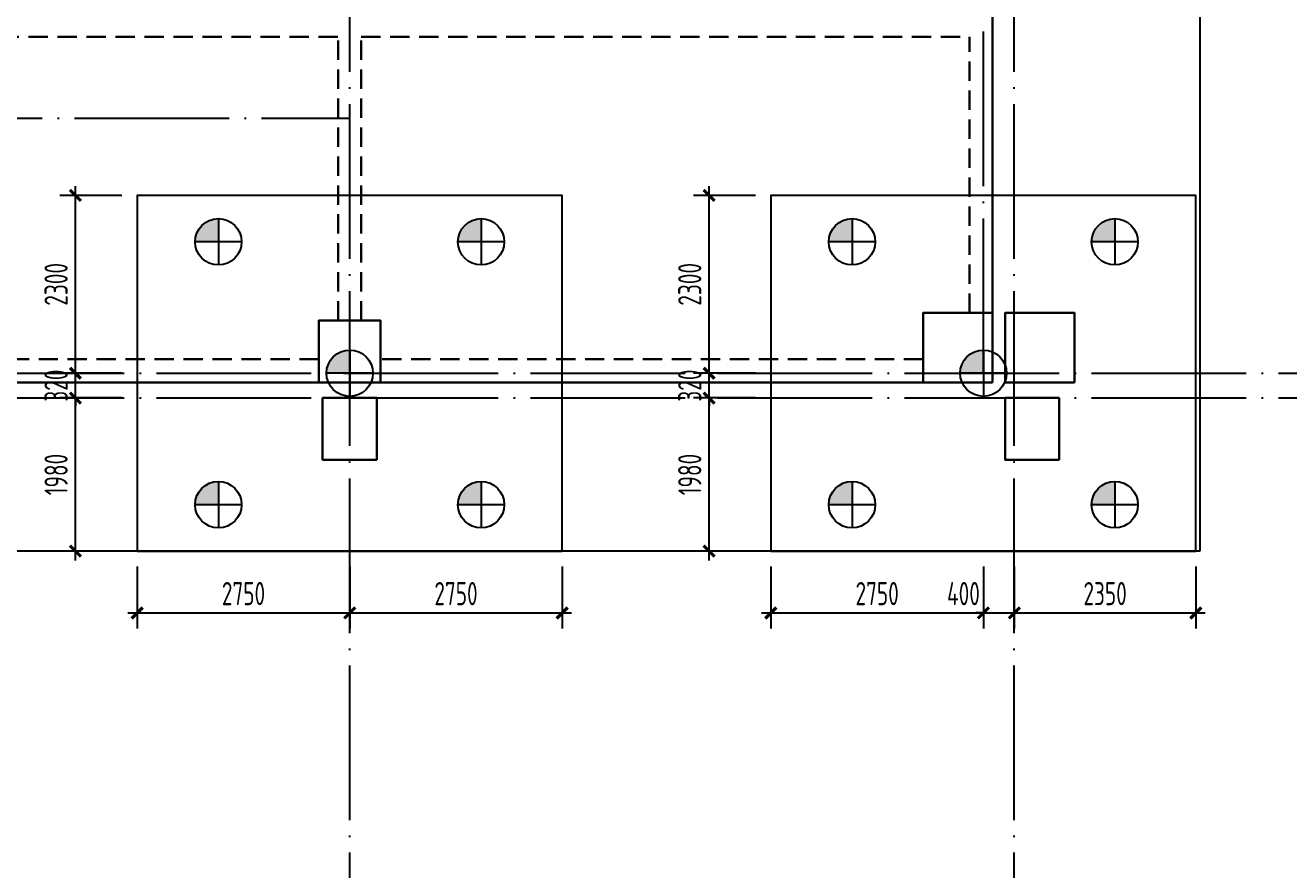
# Model space of a CAD drawing. Extents: x 2430613 to 2739493, y -1540945 to -971137.
# Drawn here: x 2511625 to 2527975, y -1296376 to -1285455 of the extents above; entities that cross this region are included whole.
import ezdxf

# ---------------------------------------------------------------- set-up
doc = ezdxf.new("R2010")
doc.units = 0
doc.header["$LTSCALE"] = 1000
doc.header["$MEASUREMENT"] = 0
doc.header["$PDMODE"] = 3
doc.header["$PDSIZE"] = 50
doc.linetypes.add('DOTE', pattern=[2.42, 2, -0.2, 0.02, -0.2])
doc.linetypes.add('HIDDEN', pattern=[0.375, 0.25, -0.125])
doc.layers.get('0').update_dxf_attribs({"linetype": 'CONTINUOUS'})
doc.layers.get('DEFPOINTS').update_dxf_attribs({"linetype": 'CONTINUOUS'})
for name, color, linetype, lineweight in [('0S-墙-不可见', 30, 'HIDDEN', 30), ('0S-墙-线', 30, 'CONTINUOUS', 30), ('0S-柱-线', 50, 'CONTINUOUS', 30)]:
    doc.layers.add(name, color=color, linetype=linetype, lineweight=lineweight)
for name, color, linetype in [('600直径桩', 4, 'CONTINUOUS'), ('COLU_DIM', 3, 'CONTINUOUS'), ('DOTE', 1, 'DOTE'), ('S1-SLAB-Finstructions', 255, 'CONTINUOUS'), ('承台', 2, 'CONTINUOUS')]:
    doc.layers.add(name, color=color, linetype=linetype)
doc.styles.add('TSSD_Dimension', font='Tssdeng.shx', dxfattribs={"width": 0.7, "bigfont": 'hztxt.shx'})
doc.dimstyles.new('TSSD_100_100', dxfattribs={"dimtxt": 300, "dimasz": 100, "dimexe": 200, "dimexo": 200, "dimgap": 100, "dimtad": 1, "dimdec": 0, "dimzin": 0, "dimdsep": 46, "dimtxsty": 'TSSD_Dimension', "dimblk": 'ARCHTICK', "dimcen": 0, "dimdle": 120, "dimclrt": 7, "dimazin": 0, "dimtfac": 1, "dimtdec": 0, "dimtix": 1, "dimtmove": 2, "dimatfit": 0, "dimldrblk": 'ARCHTICK', "dimfxl": 1, "dimtolj": 1, "dimtzin": 0, "dimarcsym": 0})

# ---------------------------------------------------------------- blocks, each defined once
blk = doc.blocks.new('_ArchTick')
at = {"color": 0, "linetype": 'ByBlock', "const_width": 0.4}
blk.add_lwpolyline([(-0.71, -0.71), (0.71, 0.71)], dxfattribs=at)
blk = doc.blocks.new('*D2054')
at = {"layer": 'COLU_DIM', "color": 0, "lineweight": -2, "transparency": 16777216}
for p, q in [((2513074, -1292455), (2513074, -1293255)), ((2515824, -1292455), (2515824, -1293255)), ((2512954, -1293055), (2515944, -1293055))]:
    blk.add_line(p, q, dxfattribs=at)
at = {"layer": 'DEFPOINTS', "color": 0, "transparency": 16777216}
for p in [(2513074, -1292255), (2515824, -1292255), (2515824, -1293055)]:
    blk.add_point(p, dxfattribs=at)
at = {"layer": 'COLU_DIM', "color": 0, "lineweight": -2, "transparency": 16777216, "xscale": 100, "yscale": 100, "zscale": 100, "rotation": 180}
blk.add_blockref('_ArchTick', (2513074, -1293055), dxfattribs=at)
at = {"layer": 'COLU_DIM', "color": 0, "lineweight": -2, "transparency": 16777216, "xscale": 100, "yscale": 100, "zscale": 100}
blk.add_blockref('_ArchTick', (2515824, -1293055), dxfattribs=at)
at = {"layer": 'COLU_DIM', "color": 7, "transparency": 16777216, "insert": (2514449, -1292805), "char_height": 300, "attachment_point": 5, "style": 'TSSD_Dimension'}
blk.add_mtext('\\A1;2750', dxfattribs=at)
blk = doc.blocks.new('*D2055')
at = {"layer": 'COLU_DIM', "color": 0, "lineweight": -2, "transparency": 16777216}
for p, q in [((2515824, -1292455), (2515824, -1293255)), ((2518574, -1292455), (2518574, -1293255)), ((2515704, -1293055), (2518694, -1293055))]:
    blk.add_line(p, q, dxfattribs=at)
at = {"layer": 'DEFPOINTS', "color": 0, "transparency": 16777216}
for p in [(2515824, -1292255), (2518574, -1292255), (2518574, -1293055)]:
    blk.add_point(p, dxfattribs=at)
at = {"layer": 'COLU_DIM', "color": 0, "lineweight": -2, "transparency": 16777216, "xscale": 100, "yscale": 100, "zscale": 100, "rotation": 180}
blk.add_blockref('_ArchTick', (2515824, -1293055), dxfattribs=at)
at = {"layer": 'COLU_DIM', "color": 0, "lineweight": -2, "transparency": 16777216, "xscale": 100, "yscale": 100, "zscale": 100}
blk.add_blockref('_ArchTick', (2518574, -1293055), dxfattribs=at)
at = {"layer": 'COLU_DIM', "color": 7, "transparency": 16777216, "insert": (2517199, -1292805), "char_height": 300, "attachment_point": 5, "style": 'TSSD_Dimension'}
blk.add_mtext('\\A1;2750', dxfattribs=at)
blk = doc.blocks.new('*D2056')
at = {"layer": 'COLU_DIM', "color": 0, "lineweight": -2, "transparency": 16777216}
for p, q in [((2512274, -1292375), (2512274, -1290155)), ((2512874, -1290275), (2512074, -1290275)), ((2512874, -1292255), (2512074, -1292255))]:
    blk.add_line(p, q, dxfattribs=at)
at = {"layer": 'DEFPOINTS', "color": 0, "transparency": 16777216}
for p in [(2512274, -1290275), (2513074, -1290275), (2513074, -1292255)]:
    blk.add_point(p, dxfattribs=at)
at = {"layer": 'COLU_DIM', "color": 0, "lineweight": -2, "transparency": 16777216, "xscale": 100, "yscale": 100, "zscale": 100}
for p, rotation in [((2512274, -1290275), 90), ((2512274, -1292255), 270)]:
    blk.add_blockref('_ArchTick', p, dxfattribs=dict(at, rotation=rotation))
at = {"layer": 'COLU_DIM', "color": 7, "transparency": 16777216, "insert": (2512024, -1291265), "char_height": 300, "attachment_point": 5, "rotation": 90, "style": 'TSSD_Dimension'}
blk.add_mtext('\\A1;1980', dxfattribs=at)
blk = doc.blocks.new('*D2057')
at = {"layer": 'COLU_DIM', "color": 0, "lineweight": -2, "transparency": 16777216}
for p, q in [((2512874, -1289955), (2512074, -1289955)), ((2512274, -1289955), (2512274, -1289855)), ((2512274, -1290275), (2512274, -1289955)), ((2512874, -1290275), (2512074, -1290275)), ((2512274, -1290275), (2512274, -1290375))]:
    blk.add_line(p, q, dxfattribs=at)
at = {"layer": 'DEFPOINTS', "color": 0, "transparency": 16777216}
for p in [(2512274, -1289955), (2513074, -1289955), (2513074, -1290275)]:
    blk.add_point(p, dxfattribs=at)
at = {"layer": 'COLU_DIM', "color": 0, "lineweight": -2, "transparency": 16777216, "xscale": 100, "yscale": 100, "zscale": 100}
for p, rotation in [((2512274, -1289955), 270), ((2512274, -1290275), 90)]:
    blk.add_blockref('_ArchTick', p, dxfattribs=dict(at, rotation=rotation))
at = {"layer": 'COLU_DIM', "color": 7, "transparency": 16777216, "insert": (2512024, -1290115), "char_height": 300, "attachment_point": 5, "rotation": 90, "style": 'TSSD_Dimension'}
blk.add_mtext('\\A1;320', dxfattribs=at)
blk = doc.blocks.new('*D2058')
at = {"layer": 'COLU_DIM', "color": 0, "lineweight": -2, "transparency": 16777216}
for p, q in [((2512274, -1290075), (2512274, -1287535)), ((2512874, -1287655), (2512074, -1287655)), ((2512874, -1289955), (2512074, -1289955))]:
    blk.add_line(p, q, dxfattribs=at)
at = {"layer": 'DEFPOINTS', "color": 0, "transparency": 16777216}
for p in [(2512274, -1287655), (2513074, -1287655), (2513074, -1289955)]:
    blk.add_point(p, dxfattribs=at)
at = {"layer": 'COLU_DIM', "color": 0, "lineweight": -2, "transparency": 16777216, "xscale": 100, "yscale": 100, "zscale": 100}
for p, rotation in [((2512274, -1287655), 90), ((2512274, -1289955), 270)]:
    blk.add_blockref('_ArchTick', p, dxfattribs=dict(at, rotation=rotation))
at = {"layer": 'COLU_DIM', "color": 7, "transparency": 16777216, "insert": (2512024, -1288805), "char_height": 300, "attachment_point": 5, "rotation": 90, "style": 'TSSD_Dimension'}
blk.add_mtext('\\A1;2300', dxfattribs=at)
blk = doc.blocks.new('*D2059')
at = {"layer": 'COLU_DIM', "color": 0, "lineweight": -2, "transparency": 16777216}
for p, q in [((2521274, -1292455), (2521274, -1293255)), ((2524024, -1292455), (2524024, -1293255)), ((2521154, -1293055), (2524144, -1293055))]:
    blk.add_line(p, q, dxfattribs=at)
at = {"layer": 'DEFPOINTS', "color": 0, "transparency": 16777216}
for p in [(2521274, -1292255), (2524024, -1292255), (2524024, -1293055)]:
    blk.add_point(p, dxfattribs=at)
at = {"layer": 'COLU_DIM', "color": 0, "lineweight": -2, "transparency": 16777216, "xscale": 100, "yscale": 100, "zscale": 100, "rotation": 180}
blk.add_blockref('_ArchTick', (2521274, -1293055), dxfattribs=at)
at = {"layer": 'COLU_DIM', "color": 0, "lineweight": -2, "transparency": 16777216, "xscale": 100, "yscale": 100, "zscale": 100}
blk.add_blockref('_ArchTick', (2524024, -1293055), dxfattribs=at)
at = {"layer": 'COLU_DIM', "color": 7, "transparency": 16777216, "insert": (2522649, -1292805), "char_height": 300, "attachment_point": 5, "style": 'TSSD_Dimension'}
blk.add_mtext('\\A1;2750', dxfattribs=at)
blk = doc.blocks.new('*D2060')
at = {"layer": 'COLU_DIM', "color": 0, "lineweight": -2, "transparency": 16777216}
for p, q in [((2524024, -1292455), (2524024, -1293255)), ((2524424, -1292455), (2524424, -1293255)), ((2524024, -1293055), (2523924, -1293055)), ((2524024, -1293055), (2524424, -1293055)), ((2524424, -1293055), (2524524, -1293055))]:
    blk.add_line(p, q, dxfattribs=at)
at = {"layer": 'DEFPOINTS', "color": 0, "transparency": 16777216}
for p in [(2524024, -1292255), (2524424, -1292255), (2524424, -1293055)]:
    blk.add_point(p, dxfattribs=at)
at = {"layer": 'COLU_DIM', "color": 0, "lineweight": -2, "transparency": 16777216, "xscale": 100, "yscale": 100, "zscale": 100}
blk.add_blockref('_ArchTick', (2524024, -1293055), dxfattribs=at)
at = {"layer": 'COLU_DIM', "color": 0, "lineweight": -2, "transparency": 16777216, "xscale": 100, "yscale": 100, "zscale": 100, "rotation": 180}
blk.add_blockref('_ArchTick', (2524424, -1293055), dxfattribs=at)
at = {"layer": 'COLU_DIM', "color": 7, "transparency": 16777216, "insert": (2523766, -1292805), "char_height": 300, "attachment_point": 5, "style": 'TSSD_Dimension'}
blk.add_mtext('\\A1;400', dxfattribs=at)
blk = doc.blocks.new('*D2061')
at = {"layer": 'COLU_DIM', "color": 0, "lineweight": -2, "transparency": 16777216}
for p, q in [((2524424, -1292455), (2524424, -1293255)), ((2526774, -1292455), (2526774, -1293255)), ((2524304, -1293055), (2526894, -1293055))]:
    blk.add_line(p, q, dxfattribs=at)
at = {"layer": 'DEFPOINTS', "color": 0, "transparency": 16777216}
for p in [(2524424, -1292255), (2526774, -1292255), (2526774, -1293055)]:
    blk.add_point(p, dxfattribs=at)
at = {"layer": 'COLU_DIM', "color": 0, "lineweight": -2, "transparency": 16777216, "xscale": 100, "yscale": 100, "zscale": 100, "rotation": 180}
blk.add_blockref('_ArchTick', (2524424, -1293055), dxfattribs=at)
at = {"layer": 'COLU_DIM', "color": 0, "lineweight": -2, "transparency": 16777216, "xscale": 100, "yscale": 100, "zscale": 100}
blk.add_blockref('_ArchTick', (2526774, -1293055), dxfattribs=at)
at = {"layer": 'COLU_DIM', "color": 7, "transparency": 16777216, "insert": (2525599, -1292805), "char_height": 300, "attachment_point": 5, "style": 'TSSD_Dimension'}
blk.add_mtext('\\A1;2350', dxfattribs=at)
blk = doc.blocks.new('*D2062')
at = {"layer": 'COLU_DIM', "color": 0, "lineweight": -2, "transparency": 16777216}
for p, q in [((2520474, -1292375), (2520474, -1290155)), ((2521074, -1290275), (2520274, -1290275)), ((2521074, -1292255), (2520274, -1292255))]:
    blk.add_line(p, q, dxfattribs=at)
at = {"layer": 'DEFPOINTS', "color": 0, "transparency": 16777216}
for p in [(2520474, -1290275), (2521274, -1290275), (2521274, -1292255)]:
    blk.add_point(p, dxfattribs=at)
at = {"layer": 'COLU_DIM', "color": 0, "lineweight": -2, "transparency": 16777216, "xscale": 100, "yscale": 100, "zscale": 100}
for p, rotation in [((2520474, -1290275), 90), ((2520474, -1292255), 270)]:
    blk.add_blockref('_ArchTick', p, dxfattribs=dict(at, rotation=rotation))
at = {"layer": 'COLU_DIM', "color": 7, "transparency": 16777216, "insert": (2520224, -1291265), "char_height": 300, "attachment_point": 5, "rotation": 90, "style": 'TSSD_Dimension'}
blk.add_mtext('\\A1;1980', dxfattribs=at)
blk = doc.blocks.new('*D2063')
at = {"layer": 'COLU_DIM', "color": 0, "lineweight": -2, "transparency": 16777216}
for p, q in [((2521074, -1289955), (2520274, -1289955)), ((2520474, -1289955), (2520474, -1289855)), ((2520474, -1290275), (2520474, -1289955)), ((2521074, -1290275), (2520274, -1290275)), ((2520474, -1290275), (2520474, -1290375))]:
    blk.add_line(p, q, dxfattribs=at)
at = {"layer": 'DEFPOINTS', "color": 0, "transparency": 16777216}
for p in [(2520474, -1289955), (2521274, -1289955), (2521274, -1290275)]:
    blk.add_point(p, dxfattribs=at)
at = {"layer": 'COLU_DIM', "color": 0, "lineweight": -2, "transparency": 16777216, "xscale": 100, "yscale": 100, "zscale": 100}
for p, rotation in [((2520474, -1289955), 270), ((2520474, -1290275), 90)]:
    blk.add_blockref('_ArchTick', p, dxfattribs=dict(at, rotation=rotation))
at = {"layer": 'COLU_DIM', "color": 7, "transparency": 16777216, "insert": (2520224, -1290115), "char_height": 300, "attachment_point": 5, "rotation": 90, "style": 'TSSD_Dimension'}
blk.add_mtext('\\A1;320', dxfattribs=at)
blk = doc.blocks.new('*D2064')
at = {"layer": 'COLU_DIM', "color": 0, "lineweight": -2, "transparency": 16777216}
for p, q in [((2520474, -1290075), (2520474, -1287535)), ((2521074, -1287655), (2520274, -1287655)), ((2521074, -1289955), (2520274, -1289955))]:
    blk.add_line(p, q, dxfattribs=at)
at = {"layer": 'DEFPOINTS', "color": 0, "transparency": 16777216}
for p in [(2520474, -1287655), (2521274, -1287655), (2521274, -1289955)]:
    blk.add_point(p, dxfattribs=at)
at = {"layer": 'COLU_DIM', "color": 0, "lineweight": -2, "transparency": 16777216, "xscale": 100, "yscale": 100, "zscale": 100}
for p, rotation in [((2520474, -1287655), 90), ((2520474, -1289955), 270)]:
    blk.add_blockref('_ArchTick', p, dxfattribs=dict(at, rotation=rotation))
at = {"layer": 'COLU_DIM', "color": 7, "transparency": 16777216, "insert": (2520224, -1288805), "char_height": 300, "attachment_point": 5, "rotation": 90, "style": 'TSSD_Dimension'}
blk.add_mtext('\\A1;2300', dxfattribs=at)

msp = doc.modelspace()

# ---------------------------------------------------------------- hatches: boundary and pattern name
at = {"layer": '600直径桩'}
h = msp.add_hatch(color=251, dxfattribs=at)
h.dxf.hatch_style = 1
h.paths.add_polyline_path([(2514123.644, -1287954.728, 0.414213562), (2513823.644, -1288254.728), (2514123.644, -1288254.728)])
h = msp.add_hatch(color=251, dxfattribs=at)
h.dxf.hatch_style = 1
h.paths.add_polyline_path([(2517523.644, -1287954.728, 0.414213562), (2517223.644, -1288254.728), (2517523.644, -1288254.728)])
h = msp.add_hatch(color=251, dxfattribs=at)
h.dxf.hatch_style = 1
h.paths.add_polyline_path([(2522323.644, -1287954.728, 0.414213562), (2522023.644, -1288254.728), (2522323.644, -1288254.728)])
h = msp.add_hatch(color=251, dxfattribs=at)
h.dxf.hatch_style = 1
h.paths.add_polyline_path([(2525723.644, -1287954.728, 0.414213562), (2525423.644, -1288254.728), (2525723.644, -1288254.728)])
h = msp.add_hatch(color=251, dxfattribs=at)
h.dxf.hatch_style = 1
h.paths.add_polyline_path([(2515823.644, -1289654.728, 0.414213562), (2515523.644, -1289954.728), (2515823.644, -1289954.728)])
h = msp.add_hatch(color=251, dxfattribs=at)
h.dxf.hatch_style = 1
h.paths.add_polyline_path([(2524023.644, -1289654.728, 0.414213562), (2523723.644, -1289954.728), (2524023.644, -1289954.728)])
h = msp.add_hatch(color=251, dxfattribs=at)
h.dxf.hatch_style = 1
h.paths.add_polyline_path([(2514123.644, -1291354.728, 0.414213562), (2513823.644, -1291654.728), (2514123.644, -1291654.728)])
h = msp.add_hatch(color=251, dxfattribs=at)
h.dxf.hatch_style = 1
h.paths.add_polyline_path([(2517523.644, -1291354.728, 0.414213562), (2517223.644, -1291654.728), (2517523.644, -1291654.728)])
h = msp.add_hatch(color=251, dxfattribs=at)
h.dxf.hatch_style = 1
h.paths.add_polyline_path([(2522323.644, -1291354.728, 0.414213562), (2522023.644, -1291654.728), (2522323.644, -1291654.728)])
h = msp.add_hatch(color=251, dxfattribs=at)
h.dxf.hatch_style = 1
h.paths.add_polyline_path([(2525723.644, -1291354.728, 0.414213562), (2525423.644, -1291654.728), (2525723.644, -1291654.728)])

# ---------------------------------------------------------------- linework, layer by layer
at = {"layer": '0S-墙-不可见'}
for p, q in [((2507543.644, -1285604.728), (2515673.644, -1285604.728)), ((2515673.644, -1289274.73), (2515673.644, -1285604.728)), ((2515973.644, -1285604.728), (2523843.644, -1285604.728)), ((2515973.644, -1289274.73), (2515973.644, -1285604.728)), ((2523843.644, -1289174.73), (2523843.644, -1285604.728)), ((2515423.644, -1289774.728), (2507823.644, -1289774.728)), ((2523243.644, -1289774.728), (2516223.644, -1289774.728))]:
    msp.add_line(p, q, dxfattribs=at)
at = {"layer": '0S-墙-线'}
for p, q in [((2524143.644, -1289174.73), (2524143.644, -1280404.73)), ((2515423.644, -1290074.728), (2507823.644, -1290074.728)), ((2523243.644, -1290074.728), (2516223.644, -1290074.728))]:
    msp.add_line(p, q, dxfattribs=at)
at = {"layer": '0S-柱-线'}
for points in [[(2524143.644, -1290074.73), (2524143.644, -1289174.73), (2523243.644, -1289174.73), (2523243.644, -1290074.73)], [(2524143.644, -1290074.73), (2524143.644, -1289174.73), (2523243.644, -1289174.73), (2523243.644, -1290074.73)], [(2525203.644, -1290074.73), (2525203.644, -1289174.73), (2524303.644, -1289174.73), (2524303.644, -1290074.73)], [(2516223.644, -1290074.73), (2516223.644, -1289274.73), (2515423.644, -1289274.73), (2515423.644, -1290074.73)], [(2516223.644, -1290074.73), (2516223.644, -1289274.73), (2515423.644, -1289274.73), (2515423.644, -1290074.73)], [(2516173.644, -1291074.728), (2516173.644, -1290274.728), (2515473.644, -1290274.728), (2515473.644, -1291074.728)], [(2525003.644, -1291074.728), (2525003.644, -1290274.728), (2524303.644, -1290274.728), (2524303.644, -1291074.728)]]:
    msp.add_lwpolyline(points, close=True, dxfattribs=at)
at = {"layer": '600直径桩', "color": 251}
for p, q in [((2514123.644, -1287954.728), (2514123.644, -1288554.728)), ((2517523.644, -1287954.728), (2517523.644, -1288554.728)), ((2522323.644, -1287954.728), (2522323.644, -1288554.728)), ((2525723.644, -1287954.728), (2525723.644, -1288554.728)), ((2514423.644, -1288254.728), (2513823.644, -1288254.728)), ((2517823.644, -1288254.728), (2517223.644, -1288254.728)), ((2522623.644, -1288254.728), (2522023.644, -1288254.728)), ((2526023.644, -1288254.728), (2525423.644, -1288254.728)), ((2515823.644, -1289654.728), (2515823.644, -1290254.728)), ((2524023.644, -1289654.728), (2524023.644, -1290254.728)), ((2516123.644, -1289954.728), (2515523.644, -1289954.728)), ((2524323.644, -1289954.728), (2523723.644, -1289954.728)), ((2514123.644, -1291354.728), (2514123.644, -1291954.728)), ((2517523.644, -1291354.728), (2517523.644, -1291954.728)), ((2522323.644, -1291354.728), (2522323.644, -1291954.728)), ((2525723.644, -1291354.728), (2525723.644, -1291954.728)), ((2514423.644, -1291654.728), (2513823.644, -1291654.728)), ((2517823.644, -1291654.728), (2517223.644, -1291654.728)), ((2522623.644, -1291654.728), (2522023.644, -1291654.728)), ((2526023.644, -1291654.728), (2525423.644, -1291654.728))]:
    msp.add_line(p, q, dxfattribs=at)
for centre in [(2514123.644, -1288254.728), (2517523.644, -1288254.728), (2522323.644, -1288254.728), (2525723.644, -1288254.728), (2515823.644, -1289954.728), (2524023.644, -1289954.728), (2514123.644, -1291654.728), (2517523.644, -1291654.728), (2522323.644, -1291654.728), (2525723.644, -1291654.728)]:
    msp.add_circle(centre, 300, dxfattribs=at)
at = {"layer": 'DOTE'}
for p, q in [((2515823.644, -1310254.728), (2515823.644, -1193054.728)), ((2524023.644, -1289954.728), (2524023.644, -1193054.728)), ((2524423.644, -1310254.728), (2524423.644, -1193054.728)), ((2507423.644, -1286654.728), (2515823.644, -1286654.728)), ((2462503.644, -1289954.728), (2570723.644, -1289954.728)), ((2462503.644, -1290274.728), (2570723.644, -1290274.728))]:
    msp.add_line(p, q, dxfattribs=at)
at = {"layer": 'S1-SLAB-Finstructions', "color": 2}
msp.add_lwpolyline([(2526823.644, -1292254.724), (2471203.644, -1292254.732), (2471203.644, -1268334.728), (2487943.644, -1268334.726), (2487943.644, -1266884.728), (2493303.644, -1266884.728), (2493303.644, -1268334.725), (2496343.644, -1268334.725), (2496343.644, -1266884.728), (2501703.644, -1266884.728), (2501703.644, -1268334.724), (2504423.644, -1268334.724), (2504423.644, -1267284.728), (2510423.644, -1267284.728), (2510423.644, -1268334.723), (2513143.644, -1268334.722), (2513143.644, -1266884.728), (2518503.644, -1266884.728), (2518503.644, -1268334.722), (2521463.644, -1268334.721), (2521463.644, -1266884.728), (2526823.644, -1266884.728)], close=True, dxfattribs=at)
at = {"layer": '承台', "color": 2}
for points in [[(2513073.644, -1292254.728), (2518573.644, -1292254.728), (2518573.644, -1287654.728), (2513073.644, -1287654.728)], [(2521273.644, -1292254.728), (2526773.644, -1292254.728), (2526773.644, -1287654.728), (2521273.644, -1287654.728)]]:
    msp.add_lwpolyline(points, close=True, dxfattribs=at)

# ---------------------------------------------------------------- dimensions: what is measured, and where the dimension line sits
at = {"layer": 'COLU_DIM', "color": 3}
for base, p1, p2, picture, middle in [((2512273.644, -1287654.728), (2513073.644, -1289954.728), (2513073.644, -1287654.728), '*D2058', (2512023.644, -1288804.728)), ((2520473.644, -1287654.728), (2521273.644, -1289954.728), (2521273.644, -1287654.728), '*D2064', (2520223.644, -1288804.728)), ((2512273.644, -1289954.728), (2513073.644, -1290274.728), (2513073.644, -1289954.728), '*D2057', (2512023.644, -1290114.728)), ((2520473.644, -1289954.728), (2521273.644, -1290274.728), (2521273.644, -1289954.728), '*D2063', (2520223.644, -1290114.728)), ((2512273.644, -1290274.728), (2513073.644, -1292254.728), (2513073.644, -1290274.728), '*D2056', (2512023.644, -1291264.728)), ((2520473.644, -1290274.728), (2521273.644, -1292254.728), (2521273.644, -1290274.728), '*D2062', (2520223.644, -1291264.728))]:
    dim = msp.add_linear_dim(base=base, p1=p1, p2=p2, angle=90, dimstyle='TSSD_100_100', dxfattribs=at)
    dim.commit()
    dim.dimension.update_dxf_attribs({"geometry": picture, "text_midpoint": middle})
for base, p1, p2, picture, middle in [((2515823.644, -1293054.728), (2513073.644, -1292254.728), (2515823.644, -1292254.728), '*D2054', (2514448.644, -1292804.728)), ((2518573.644, -1293054.728), (2515823.644, -1292254.728), (2518573.644, -1292254.728), '*D2055', (2517198.644, -1292804.728)), ((2524023.644, -1293054.728), (2521273.644, -1292254.728), (2524023.644, -1292254.728), '*D2059', (2522648.644, -1292804.728)), ((2526773.644, -1293054.728), (2524423.644, -1292254.728), (2526773.644, -1292254.728), '*D2061', (2525598.644, -1292804.728))]:
    dim = msp.add_linear_dim(base=base, p1=p1, p2=p2, dimstyle='TSSD_100_100', dxfattribs=at)
    dim.commit()
    dim.dimension.update_dxf_attribs({"geometry": picture, "text_midpoint": middle})
dim = msp.add_linear_dim(base=(2524423.644, -1293054.728), p1=(2524023.644, -1292254.728), p2=(2524423.644, -1292254.728), dimstyle='TSSD_100_100', dxfattribs=at)
dim.commit()
dim.dimension.update_dxf_attribs({"geometry": '*D2060', "text_midpoint": (2523765.567, -1292804.728), "dimtype": 128})

doc.saveas('drawing.dxf')
